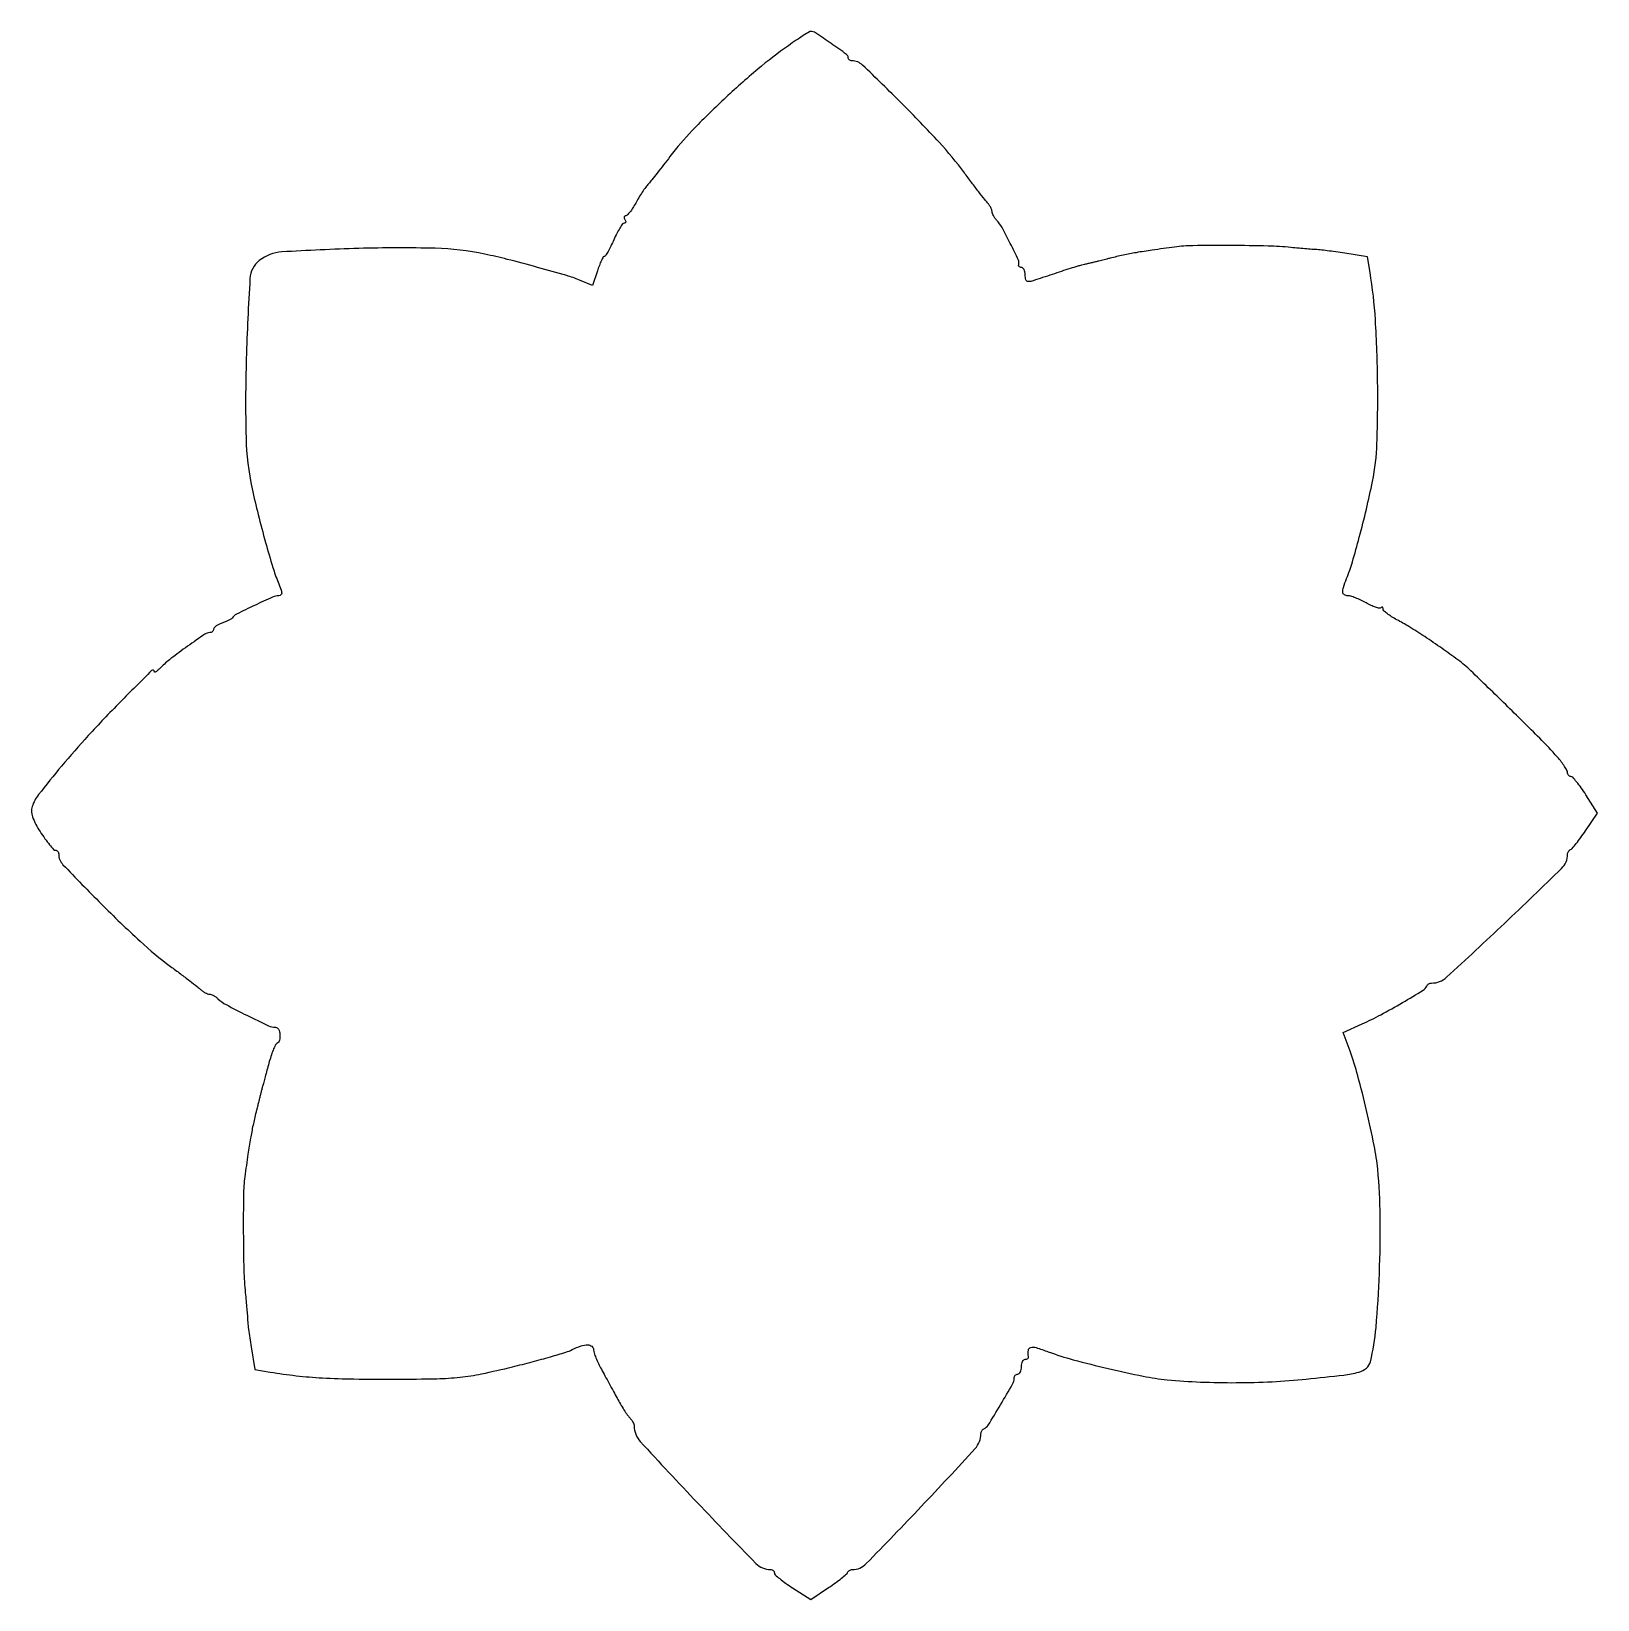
# Model space of a CAD drawing. Extents: x 1 to 425, y 0 to 425.
import ezdxf

# ---------------------------------------------------------------- set-up
doc = ezdxf.new("R2010")
doc.units = 0

msp = doc.modelspace()

# ---------------------------------------------------------------- linework, layer by layer
msp.add_lwpolyline([(205.788574, 421.117122, 0.022201), (197.536063, 414.772161, 0.013335), (188.297375, 406.562008, 0.013343), (179.73789, 398.09658, 0.028542), (173.701135, 391.032893, -0.002564), (171.974104, 388.78558, -0.002727), (170.258953, 386.601943, -0.002594), (168.762964, 384.738498, -0.012589), (167.882536, 383.707559, 0.026501), (167.132878, 382.77863, 0.010334), (166.193844, 381.421671, 0.010196), (165.23574, 379.907932, 0.012475), (164.405132, 378.453699, -0.017409), (163.6321, 377.130746, -0.0246), (162.847263, 376.014524, -0.02249), (162.137847, 375.184109, -0.207619), (161.713579, 375, 0.151969), (161.449067, 374.917704, 0.191573), (161.3078, 374.70625, 0.130568), (161.323728, 374.383094, 0.061241), (161.5, 374, -0.061529), (161.676001, 373.616918, -0.131074), (161.691235, 373.29375, -0.191592), (161.548953, 373.082234, -0.151148), (161.283137, 373, 0.239543), (160.860444, 372.785167, 0.017841), (160.113593, 371.680907, 0.021639), (159.291119, 370.230054, 0.014566), (158.47412, 368.509472, -0.010224), (157.674856, 366.787817, -0.015709), (156.906603, 365.335255, -0.010134), (156.219523, 364.184284, -0.254355), (155.91006, 364.009472, 0.269106), (155.620755, 363.835341, 0.014309), (155.110184, 362.841583, 0.019277), (154.558185, 361.562608, 0.01253), (154.015504, 360.046979), (152.71089, 356.093958), (149.15104, 357.581358, 0.028829), (145.706731, 358.792519, 0.003279), (137.760998, 361.025265, 0.004303), (129.560595, 363.195966, 0.010623), (123.5, 364.60812, 0.045617), (110.05702, 366.181447, 0.013521), (89.331098, 366.146153, 0.008392), (68.510129, 365.197601, 0.152688), (62.374789, 362.850731, 0.213633), (59.856956, 358.031824, 0.007329), (58.857704, 336.267788, 0.013968), (58.787342, 314.874426, 0.047097), (60.442998, 301, 0.008229), (62.074274, 294.012586, 0.006415), (64.068641, 286.474273, 0.006045), (66.046464, 279.687233, 0.025038), (67.493218, 275.670475, -0.01139), (68.242758, 273.755055, -0.072952), (68.453813, 272.737813, -0.218956), (68.251119, 272.218583, -0.194266), (67.709764, 272, 0.105345), (65.997075, 271.635105, 0.006092), (61.100158, 269.377322, 0.005653), (56.228554, 266.990906, 0.118318), (55, 265.95116, -0.096708), (54.666452, 265.643482, -0.02152), (53.985937, 265.26352, -0.021578), (53.148026, 264.886268, -0.019352), (52.25, 264.567394, 0.035417), (51.388732, 264.230063, 0.04609), (50.660938, 263.797532, 0.053676), (50.155092, 263.339728, 0.184026), (50, 262.932612, -0.11103), (49.920009, 262.576832, -0.100022), (49.693707, 262.273955, -0.094726), (49.355418, 262.07079, -0.088214), (48.9573, 262, 0.151437), (47.645406, 261.593336, 0.004604), (42.924817, 258.291305, 0.009607), (38.421876, 254.946989, 0.031854), (35.652664, 252.509807, -0.014119), (35.017931, 251.909943, -0.029555), (34.48547, 251.488243, -0.04703), (34.115674, 251.278103, -0.544213), (34, 251.352904, 0.665905), (33.197326, 251.688345, 0.003132), (24.647354, 243.138869, 0.008689), (15.996093, 234.069065, 0.012976), (8.784009, 225.820465, 0.006712), (2.535648, 218.079172, 0.0875), (0.798995, 214.831926, 0.176997), (0.892746, 212.06074, 0.046617), (2.964704, 208.055005, 0.011711), (4.272595, 206.118178, 0.017201), (5.518756, 204.484908, 0.012619), (6.609878, 203.219043, 0.211618), (7.104246, 203, -0.113858), (7.445939, 202.921169, -0.10031), (7.736872, 202.698422, -0.093877), (7.932099, 202.365383, -0.085962), (8, 201.97335, 0.193532), (9.16616, 199.073364, 0.004641), (19.516264, 188.483679, 0.010897), (30.045883, 178.359632, 0.026542), (38.342023, 171.5, -0.001963), (41.026548, 169.493935, -0.002421), (43.513157, 167.601562, -0.001997), (45.58793, 165.993464, -0.017761), (46.472634, 165.25, 0.032105), (47.076202, 164.771626, 0.030804), (47.744193, 164.367187, 0.032299), (48.377412, 164.085732, 0.088652), (48.857143, 164, -0.089899), (49.332921, 163.913759, -0.03384), (49.951562, 163.632812, -0.032185), (50.599132, 163.228361, -0.033761), (51.178571, 162.75, 0.066931), (53.387848, 161.159513, 0.007118), (59.030334, 158.250119, 0.00529), (64.869419, 155.420505, 0.110694), (66.75, 154.999613, -0.281884), (67.572217, 154.496413, -0.097297), (67.971024, 153.099551, -0.086743), (67.830851, 151.527528, -0.191085), (67.122995, 150.576015, 0.143891), (66.714171, 150.120472, 0.01503), (66.12843, 148.792909, 0.01766), (65.521963, 147.132263, 0.013265), (64.96878, 145.266998, -0.000349), (64.458679, 143.368414, -0.000435), (63.982349, 141.606556, -0.000351), (63.580171, 140.128201, -0.003368), (63.404245, 139.5, 0.004931), (63.257311, 138.968937, 0.001367), (63.037274, 138.132812, 0.00138), (62.793345, 137.184764, 0.001446), (62.55846, 136.25, -0.000121), (62.308287, 135.243113, -0.000078), (62.017173, 134.073437, -0.000078), (61.731583, 132.927482, -0.000146), (61.5, 132, 0.00887), (60.675176, 128.432927, 0.009399), (59.994474, 124.906852, 0.007137), (59.313476, 120.622497, 0.002559), (58.461675, 114.5, 0.029994), (58.098466, 109.543628, 0.004307), (58.052043, 99.3767, 0.0049), (58.193493, 89.163905, 0.020233), (58.589204, 83, -0.00244), (58.810825, 80.784276, -0.002836), (58.999342, 78.675, -0.002522), (59.139722, 76.88862, -0.016949), (59.174826, 76, 0.027648), (59.230272, 75.090226, 0.003502), (59.47188, 73.138346, 0.0041), (59.794202, 70.823661, 0.003398), (60.174305, 68.364584), (61.165402, 62.229168), (65.332701, 61.534519, 0.013654), (72.383144, 60.556298, 0.013512), (79.50106, 59.9603, 0.010644), (87.987241, 59.661225, 0.004377), (99.5, 59.601499, 0.00456), (110.490744, 59.740927, 0.021125), (116.829314, 60.147466, 0.025072), (122.605417, 61.058448, 0.008239), (131, 62.96244, 0.004562), (136.367065, 64.32511, 0.005683), (141.3276, 65.693333, 0.004669), (145.461306, 66.926128, 0.042639), (147.20034, 67.629601, -0.033648), (149.585869, 68.644807, -0.088274), (151.416232, 68.938295, -0.172098), (152.539914, 68.517956, -0.221515), (153, 67.530416, 0.079105), (153.127252, 66.731127, 0.016184), (153.616855, 65.382026, 0.016666), (154.296054, 63.835529, 0.014972), (155.099932, 62.280416, -0.001132), (156.059159, 60.544317, -0.000639), (157.214591, 58.435497, -0.000638), (158.374475, 56.305656, -0.001048), (159.349932, 54.5, 0.00935), (160.264811, 52.871715, 0.009488), (161.235605, 51.28683, 0.009317), (162.13118, 49.941112, 0.037968), (162.75, 49.178571, -0.030694), (163.228375, 48.606293, -0.030743), (163.632813, 47.980048, -0.032292), (163.915247, 47.391458, -0.096002), (164, 46.954114, 0.18791), (165.661591, 42.688998, 0.004083), (181.165288, 26.085068, 0.003898), (196.984009, 9.676852, 0.201641), (200.972965, 8, -0.085928), (201.365145, 7.9321, -0.093864), (201.698309, 7.736872, -0.100314), (201.921138, 7.445939, -0.113901), (202, 7.104246, 0.210681), (202.217446, 6.611094, 0.012997), (203.456334, 5.537092, 0.017492), (205.058203, 4.311094, 0.01194), (206.957732, 3.027124), (211.915463, -0.154244), (216.707732, 3.114666, 0.007676), (218.567761, 4.425722, 0.010657), (220.190188, 5.660746, 0.007414), (221.49987, 6.734609, 0.120074), (221.833333, 7.191788, -0.08936), (222.031157, 7.500811, -0.06481), (222.345962, 7.762588, -0.063541), (222.724687, 7.939653, -0.077762), (223.110368, 8, 0.20191), (226.914077, 9.601291, 0.003994), (241.817479, 25.097958, 0.004193), (256.414325, 40.78191, 0.187431), (258, 44.86332, -0.075289), (258.05993, 45.259061, -0.062943), (258.235803, 45.646309, -0.06474), (258.495786, 45.966932, -0.091904), (258.802735, 46.166667, 0.156537), (259.931831, 47.1257, 0.004341), (263.314773, 52.675436, 0.004924), (266.562222, 58.232003, 0.130495), (267, 59.880811, -0.08812), (267.075901, 60.308136, -0.094692), (267.29375, 60.671238, -0.100036), (267.618514, 60.914138, -0.111146), (268, 61, 0.191087), (268.381882, 61.151477, 0.088204), (268.70625, 61.5875, 0.068025), (268.926307, 62.234582, 0.048028), (269, 63, -0.048028), (269.073693, 63.765418, -0.068025), (269.29375, 64.4125, -0.088204), (269.618118, 64.848523, -0.191087), (270, 65, 0.075146), (270.373191, 65.056406, 0.101574), (270.671464, 65.220312, 0.119953), (270.848335, 65.464378, 0.137085), (270.881579, 65.75, -0.069101), (270.849147, 67.491718, -0.313484), (271.487828, 68.209821, -0.13469), (272.928467, 68.164477, -0.013229), (276.25, 67.042738, 0.021732), (283.025365, 64.882181, 0.008568), (292.516774, 62.47785, 0.00842), (301.977441, 60.420562, 0.025453), (308.5, 59.458857, 0.013674), (317.548205, 58.841302, 0.011376), (327.190571, 58.667254, 0.011302), (336.906298, 58.932623, 0.012913), (346.176391, 59.636038, 0.003497), (356.318549, 60.741356, 0.037003), (360.404029, 61.525049, 0.108793), (362.464631, 62.598419, 0.158285), (363.544525, 64.321378, 0.040377), (365.099522, 73.648724, 0.01156), (365.999111, 88.289851, 0.012114), (366.215818, 103.74591, 0.021325), (365.541143, 116.5, 0.02541), (364.588084, 122.967779, 0.008254), (362.539012, 132.413545, 0.008394), (360.153551, 141.877411, 0.022055), (358.033171, 148.547115), (356.179889, 153.594229), (361.339944, 155.921623, 0.016884), (366.383536, 158.404674, 0.009965), (372.239761, 161.689451, 0.004444), (377.857603, 165.056889, 0.158389), (378.833333, 166.197265, -0.091904), (379.033068, 166.504214, -0.06474), (379.353691, 166.764197, -0.062943), (379.740939, 166.94007, -0.075289), (380.13668, 167, 0.187431), (384.21809, 168.585675, 0.004193), (399.902042, 183.182521, 0.003994), (415.398709, 198.085923, 0.20191), (417, 201.889632, -0.077762), (417.060347, 202.275313, -0.063541), (417.237412, 202.654038, -0.06481), (417.499189, 202.968843, -0.08936), (417.808212, 203.166667, 0.120074), (418.265391, 203.50013, 0.007414), (419.339254, 204.809812, 0.010657), (420.574278, 206.432239, 0.007676), (421.885334, 208.292268), (425.154244, 213.084537), (421.972876, 218.042268, 0.01194), (420.688906, 219.941797, 0.017492), (419.462908, 221.543666, 0.012997), (418.388906, 222.782554, 0.210681), (417.895754, 223, -0.118009), (417.554093, 223.081777, -0.100605), (417.263128, 223.312484, -0.092586), (417.067769, 223.657502, -0.082831), (417, 224.063774, 0.12792), (416.846883, 224.652469, 0.01809), (416.192187, 225.732165, 0.019639), (415.302997, 226.976266, 0.015579), (414.25, 228.249591, 0.015748), (409.444691, 233.370469, 0.002906), (400.241859, 242.4722, 0.002071), (390.793206, 251.632809, 0.031242), (387.304089, 254.591476, 0.007748), (382.925552, 257.752881, 0.00688), (378.275727, 260.907427, 0.007042), (373.966176, 263.659099, 0.018023), (370.75, 265.492567, -0.01834), (369.313601, 266.312632, -0.025776), (368.101562, 267.154308, -0.024158), (367.204726, 267.920228, -0.20679), (367, 268.394071, 0.067169), (366.957177, 268.711402, 0.197393), (366.824988, 268.882413, 0.238619), (366.631538, 268.892966, 0.093122), (366.404216, 268.737549, -0.253386), (365.981689, 268.611889, -0.028065), (364.97452, 268.883455, -0.028776), (363.733005, 269.375047, -0.019302), (362.3738, 270.070883, 0.016502), (360.951052, 270.809331, 0.017749), (359.5164, 271.433322, 0.017562), (358.252742, 271.879823, 0.076279), (357.469584, 272, -0.134015), (356.499183, 272.264853, -0.24556), (356.077301, 272.943298, -0.09813), (356.235509, 274.245489, -0.015441), (357.118822, 276.6849, 0.022291), (358.665812, 281.147109, 0.007258), (360.55756, 287.861381, 0.007151), (362.465592, 295.466546, 0.007511), (364.122455, 303, 0.041962), (365.340802, 313.313198, 0.011322), (365.523244, 329.79224, 0.011949), (364.920044, 346.790844, 0.026523), (363.466601, 359.667299), (362.770832, 363.834598), (356.635416, 364.825695, 0.003398), (354.176339, 365.205798, 0.0041), (351.861654, 365.52812, 0.003502), (349.909774, 365.769728, 0.027648), (349, 365.825174, -0.016949), (348.11138, 365.860278, -0.002522), (346.325, 366.000658, -0.002836), (344.215724, 366.189175, -0.00244), (342, 366.410796, 0.020233), (335.836095, 366.806507, 0.0049), (325.6233, 366.947957, 0.004307), (315.456372, 366.901534, 0.029994), (310.5, 366.538325, 0.002559), (304.377503, 365.686524, 0.007137), (300.093148, 365.005526, 0.009399), (296.567073, 364.324824, 0.00887), (293, 363.5, 0.022857), (292.089541, 363.272385), (291, 363), (289.910459, 362.727615, -0.022857), (289, 362.5, -0.001445), (288.106921, 362.27947, -0.000938), (287.073437, 362.029491, -0.000943), (286.063606, 361.789252, -0.001794), (285.25, 361.600395, 0.01728), (284.223233, 361.328292, 0.0026), (282.187391, 360.701183, 0.002916), (279.790664, 359.933857, 0.002515), (277.281545, 359.100395, -0.002543), (272.149559, 357.396004, -0.075588), (270.802851, 357.172207, -0.336753), (270.198427, 357.618354, -0.071442), (270, 359, 0.048028), (269.926307, 359.765418, 0.068025), (269.70625, 360.4125, 0.088204), (269.381882, 360.848523, 0.191087), (269, 361, -0.076713), (268.634731, 361.056373, -0.116063), (268.359584, 361.220312, -0.139535), (268.21804, 361.464637, -0.135362), (268.224116, 361.75, 0.183642), (268.135145, 362.968923, 0.005864), (265.954638, 367.508057, 0.010341), (263.712127, 371.813018, 0.064265), (262.25, 373.821429, -0.033761), (261.771639, 374.400868, -0.032185), (261.367188, 375.048437, -0.03384), (261.086241, 375.667079, -0.089899), (261, 376.142857, 0.088652), (260.914268, 376.622588, 0.032299), (260.632812, 377.255807, 0.030804), (260.228374, 377.923798, 0.032105), (259.75, 378.527366, -0.017761), (259.006536, 379.41207, -0.001997), (257.398438, 381.486843, -0.002421), (255.506065, 383.973452, -0.001963), (253.5, 386.657977, 0.026542), (246.640368, 394.954117, 0.010897), (236.516321, 405.483736, 0.004641), (225.926636, 415.83384, 0.193532), (223.02665, 417, -0.085962), (222.634617, 417.067901, -0.093877), (222.301578, 417.263128, -0.10031), (222.078831, 417.554061, -0.113858), (222, 417.895754, 0.240174), (221.561701, 418.755583, 0.004572), (217.351783, 421.753555, 0.006195), (213.174693, 424.594611, 0.147274), (211.828236, 425, 0.141322), (211.488588, 424.902044, 0.002449), (209.849209, 423.859404, 0.005994), (207.948844, 422.605218, 0.003931)], format="xyb", close=True)

doc.saveas('drawing.dxf')
